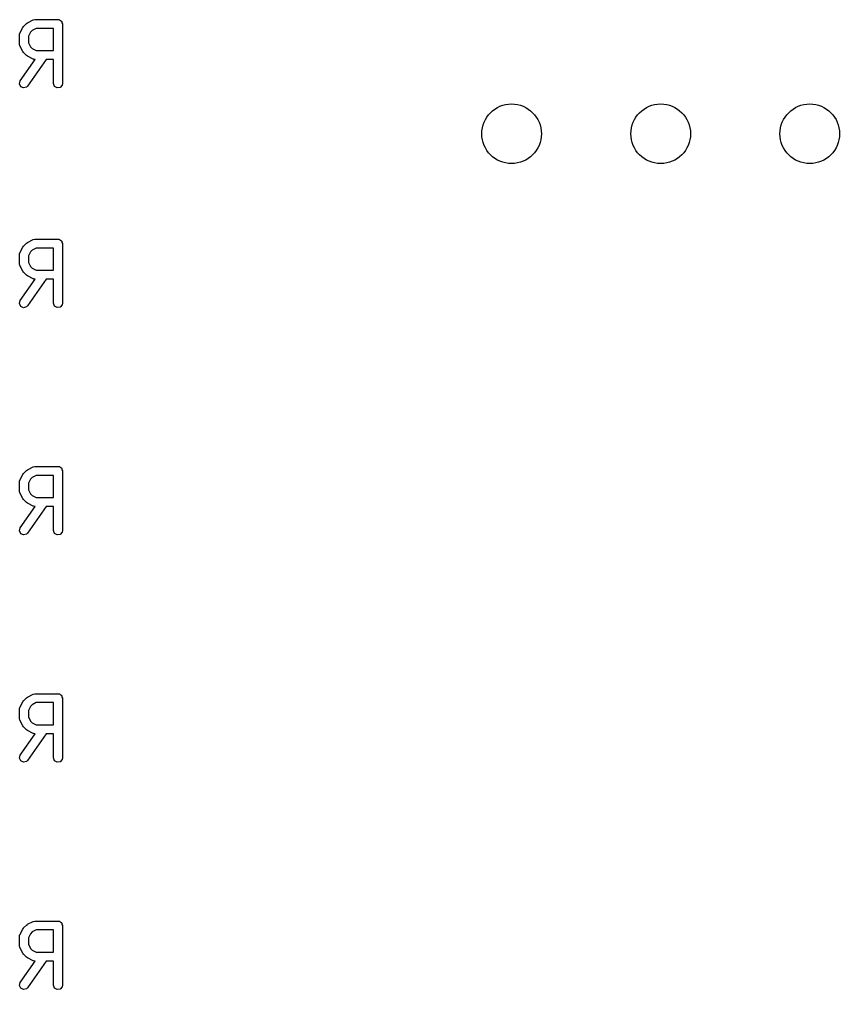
# Model space of a CAD drawing. Extents: x 88 to 206, y -135 to -60.
# Drawn here: x 183.26 to 197.02, y -98.02 to -81.76 of the extents above; entities that cross this region are included whole.
import ezdxf

# ---------------------------------------------------------------- set-up
doc = ezdxf.new("R2010")
doc.units = 0
doc.layers.add('BLACK', color=7, linetype='CONTINUOUS')

msp = doc.modelspace()

# ---------------------------------------------------------------- linework, layer by layer
at = {"layer": 'BLACK', "linetype": 'CONTINUOUS'}
for p, q in [((183.4, -81.8113), (183.496, -81.7637)), ((183.496, -81.7637), (183.521, -81.7563)), ((183.521, -81.7563), (183.525, -81.7573)), ((183.525, -81.7573), (183.529, -81.7558)), ((183.529, -81.7558), (183.91, -81.7558)), ((183.91, -81.7558), (183.92, -81.7575)), ((183.92, -81.7575), (183.923, -81.7569)), ((183.923, -81.7569), (183.926, -81.7586)), ((183.926, -81.7586), (183.936, -81.7603)), ((183.936, -81.7603), (183.951, -81.7728)), ((183.951, -81.7728), (183.968, -81.7826)), ((183.968, -81.7826), (183.97, -81.7889)), ((183.97, -81.7889), (183.975, -81.7933)), ((183.975, -81.7933), (183.978, -81.8125)), ((183.272, -81.9877), (183.319, -81.8925)), ((183.319, -81.8925), (183.333, -81.8745)), ((183.333, -81.873), (183.381, -81.8254)), ((183.333, -81.8745), (183.333, -81.873)), ((183.381, -81.8254), (183.399, -81.8125)), ((183.399, -81.8125), (183.4, -81.8113)), ((183.478, -81.94), (183.448, -81.9704)), ((183.547, -81.9058), (183.478, -81.94)), ((183.835, -81.9058), (183.547, -81.9058)), ((183.835, -82.2796), (183.835, -81.9058)), ((183.978, -81.8125), (183.985, -81.8308)), ((183.985, -81.8308), (183.985, -82.8308)), ((183.264, -82.0213), (183.268, -81.9956)), ((183.264, -82.1641), (183.264, -82.0213)), ((183.268, -81.9956), (183.271, -81.9922)), ((183.271, -81.9922), (183.272, -81.9877)), ((183.448, -81.9704), (183.414, -82.039)), ((183.414, -82.039), (183.414, -82.1464)), ((183.265, -82.1683), (183.264, -82.1641)), ((183.264, -82.1727), (183.265, -82.1683)), ((183.272, -82.1977), (183.264, -82.1727)), ((183.319, -82.2929), (183.272, -82.1977)), ((183.414, -82.1464), (183.448, -82.2149)), ((183.448, -82.2149), (183.478, -82.2453)), ((183.478, -82.2453), (183.547, -82.2796)), ((183.547, -82.2796), (183.835, -82.2796)), ((183.277, -82.7878), (183.528, -82.4294)), ((183.32, -82.294), (183.319, -82.2929)), ((183.333, -82.3124), (183.32, -82.294)), ((183.381, -82.36), (183.333, -82.3124)), ((183.382, -82.3607), (183.381, -82.36)), ((183.4, -82.3741), (183.382, -82.3607)), ((183.496, -82.4217), (183.4, -82.3741)), ((183.711, -82.4296), (183.4, -82.8738)), ((183.5, -82.4222), (183.496, -82.4217)), ((183.503, -82.4251), (183.5, -82.4222)), ((183.528, -82.4294), (183.503, -82.4251)), ((183.835, -82.4296), (183.711, -82.4296)), ((183.835, -82.8308), (183.835, -82.4296)), ((183.264, -82.8373), (183.277, -82.7878)), ((183.286, -82.8838), (183.264, -82.8373)), ((183.332, -82.9055), (183.286, -82.8838)), ((183.382, -82.8922), (183.332, -82.9055)), ((183.4, -82.8738), (183.382, -82.8922)), ((183.853, -82.879), (183.835, -82.8308)), ((183.897, -82.9046), (183.853, -82.879)), ((183.948, -82.8957), (183.897, -82.9046)), ((183.981, -82.8564), (183.948, -82.8957)), ((183.985, -82.8308), (183.981, -82.8564)), ((183.333, -85.555), (183.381, -85.5074)), ((183.381, -85.5074), (183.399, -85.4945)), ((183.399, -85.4945), (183.4, -85.4933)), ((183.4, -85.4933), (183.496, -85.4457)), ((183.496, -85.4457), (183.521, -85.4383)), ((183.521, -85.4383), (183.525, -85.4393)), ((183.525, -85.4393), (183.529, -85.4378)), ((183.529, -85.4378), (183.91, -85.4378)), ((183.91, -85.4378), (183.92, -85.4395)), ((183.92, -85.4395), (183.923, -85.4389)), ((183.923, -85.4389), (183.926, -85.4406)), ((183.926, -85.4406), (183.936, -85.4423)), ((183.936, -85.4423), (183.951, -85.4548)), ((183.951, -85.4548), (183.968, -85.4646)), ((183.968, -85.4646), (183.97, -85.4709)), ((183.97, -85.4709), (183.975, -85.4753)), ((183.975, -85.4753), (183.978, -85.4945)), ((183.978, -85.4945), (183.985, -85.5128)), ((183.985, -85.5128), (183.985, -86.5128)), ((183.264, -85.7033), (183.268, -85.6776)), ((183.268, -85.6776), (183.271, -85.6742)), ((183.271, -85.6742), (183.272, -85.6697)), ((183.272, -85.6697), (183.319, -85.5745)), ((183.319, -85.5745), (183.333, -85.5565)), ((183.333, -85.5565), (183.333, -85.555)), ((183.448, -85.6524), (183.414, -85.721)), ((183.478, -85.622), (183.448, -85.6524)), ((183.547, -85.5878), (183.478, -85.622)), ((183.835, -85.5878), (183.547, -85.5878)), ((183.835, -85.9616), (183.835, -85.5878)), ((183.264, -85.8461), (183.264, -85.7033)), ((183.265, -85.8503), (183.264, -85.8461)), ((183.264, -85.8547), (183.265, -85.8503)), ((183.272, -85.8797), (183.264, -85.8547)), ((183.414, -85.721), (183.414, -85.8284)), ((183.414, -85.8284), (183.448, -85.8969)), ((183.319, -85.9749), (183.272, -85.8797)), ((183.32, -85.976), (183.319, -85.9749)), ((183.333, -85.9944), (183.32, -85.976)), ((183.381, -86.042), (183.333, -85.9944)), ((183.448, -85.8969), (183.478, -85.9273)), ((183.478, -85.9273), (183.547, -85.9616)), ((183.547, -85.9616), (183.835, -85.9616)), ((183.277, -86.4698), (183.528, -86.1114)), ((183.382, -86.0427), (183.381, -86.042)), ((183.4, -86.0561), (183.382, -86.0427)), ((183.496, -86.1037), (183.4, -86.0561)), ((183.711, -86.1116), (183.4, -86.5558)), ((183.5, -86.1042), (183.496, -86.1037)), ((183.503, -86.1071), (183.5, -86.1042)), ((183.528, -86.1114), (183.503, -86.1071)), ((183.835, -86.1116), (183.711, -86.1116)), ((183.835, -86.5128), (183.835, -86.1116)), ((183.264, -86.5193), (183.277, -86.4698)), ((183.286, -86.5658), (183.264, -86.5193)), ((183.332, -86.5875), (183.286, -86.5658)), ((183.382, -86.5742), (183.332, -86.5875)), ((183.4, -86.5558), (183.382, -86.5742)), ((183.853, -86.561), (183.835, -86.5128)), ((183.897, -86.5866), (183.853, -86.561)), ((183.948, -86.5777), (183.897, -86.5866)), ((183.981, -86.5384), (183.948, -86.5777)), ((183.985, -86.5128), (183.981, -86.5384)), ((183.4, -89.3033), (183.496, -89.2557)), ((183.496, -89.2557), (183.521, -89.2483)), ((183.521, -89.2483), (183.525, -89.2493)), ((183.525, -89.2493), (183.529, -89.2478)), ((183.529, -89.2478), (183.91, -89.2478)), ((183.91, -89.2478), (183.92, -89.2495)), ((183.92, -89.2495), (183.923, -89.2489)), ((183.923, -89.2489), (183.926, -89.2506)), ((183.926, -89.2506), (183.936, -89.2523)), ((183.936, -89.2523), (183.951, -89.2648)), ((183.951, -89.2648), (183.968, -89.2746)), ((183.968, -89.2746), (183.97, -89.2809)), ((183.272, -89.4797), (183.319, -89.3845)), ((183.319, -89.3845), (183.333, -89.3665)), ((183.333, -89.365), (183.381, -89.3174)), ((183.333, -89.3665), (183.333, -89.365)), ((183.381, -89.3174), (183.399, -89.3045)), ((183.399, -89.3045), (183.4, -89.3033)), ((183.478, -89.432), (183.448, -89.4624)), ((183.547, -89.3978), (183.478, -89.432)), ((183.835, -89.3978), (183.547, -89.3978)), ((183.835, -89.7716), (183.835, -89.3978)), ((183.97, -89.2809), (183.975, -89.2853)), ((183.975, -89.2853), (183.978, -89.3045)), ((183.978, -89.3045), (183.985, -89.3228)), ((183.985, -89.3228), (183.985, -90.3228)), ((183.264, -89.5133), (183.268, -89.4876)), ((183.264, -89.6561), (183.264, -89.5133)), ((183.268, -89.4876), (183.271, -89.4842)), ((183.271, -89.4842), (183.272, -89.4797)), ((183.448, -89.4624), (183.414, -89.531)), ((183.414, -89.531), (183.414, -89.6384)), ((183.265, -89.6603), (183.264, -89.6561)), ((183.264, -89.6647), (183.265, -89.6603)), ((183.272, -89.6897), (183.264, -89.6647)), ((183.319, -89.7849), (183.272, -89.6897)), ((183.414, -89.6384), (183.448, -89.7069)), ((183.448, -89.7069), (183.478, -89.7373)), ((183.478, -89.7373), (183.547, -89.7716)), ((183.277, -90.2798), (183.528, -89.9214)), ((183.32, -89.786), (183.319, -89.7849)), ((183.333, -89.8044), (183.32, -89.786)), ((183.381, -89.852), (183.333, -89.8044)), ((183.382, -89.8527), (183.381, -89.852)), ((183.4, -89.8661), (183.382, -89.8527)), ((183.496, -89.9137), (183.4, -89.8661)), ((183.711, -89.9216), (183.4, -90.3658)), ((183.5, -89.9142), (183.496, -89.9137)), ((183.503, -89.9171), (183.5, -89.9142)), ((183.528, -89.9214), (183.503, -89.9171)), ((183.547, -89.7716), (183.835, -89.7716)), ((183.835, -89.9216), (183.711, -89.9216)), ((183.835, -90.3228), (183.835, -89.9216)), ((183.264, -90.3293), (183.277, -90.2798)), ((183.286, -90.3758), (183.264, -90.3293)), ((183.332, -90.3975), (183.286, -90.3758)), ((183.382, -90.3842), (183.332, -90.3975)), ((183.4, -90.3658), (183.382, -90.3842)), ((183.853, -90.371), (183.835, -90.3228)), ((183.897, -90.3966), (183.853, -90.371)), ((183.948, -90.3877), (183.897, -90.3966)), ((183.981, -90.3484), (183.948, -90.3877)), ((183.985, -90.3228), (183.981, -90.3484)), ((183.319, -93.1945), (183.333, -93.1765)), ((183.333, -93.175), (183.381, -93.1274)), ((183.333, -93.1765), (183.333, -93.175)), ((183.381, -93.1274), (183.399, -93.1145)), ((183.399, -93.1145), (183.4, -93.1133)), ((183.4, -93.1133), (183.496, -93.0657)), ((183.496, -93.0657), (183.521, -93.0583)), ((183.521, -93.0583), (183.525, -93.0593)), ((183.525, -93.0593), (183.529, -93.0578)), ((183.529, -93.0578), (183.91, -93.0578)), ((183.91, -93.0578), (183.92, -93.0595)), ((183.92, -93.0595), (183.923, -93.0589)), ((183.923, -93.0589), (183.926, -93.0606)), ((183.926, -93.0606), (183.936, -93.0623)), ((183.936, -93.0623), (183.951, -93.0748)), ((183.951, -93.0748), (183.968, -93.0846)), ((183.968, -93.0846), (183.97, -93.0909)), ((183.97, -93.0909), (183.975, -93.0953)), ((183.975, -93.0953), (183.978, -93.1145)), ((183.978, -93.1145), (183.985, -93.1328)), ((183.985, -93.1328), (183.985, -94.1328)), ((183.264, -93.3233), (183.268, -93.2976)), ((183.264, -93.4661), (183.264, -93.3233)), ((183.268, -93.2976), (183.271, -93.2942)), ((183.271, -93.2942), (183.272, -93.2897)), ((183.272, -93.2897), (183.319, -93.1945)), ((183.448, -93.2724), (183.414, -93.341)), ((183.414, -93.341), (183.414, -93.4484)), ((183.478, -93.242), (183.448, -93.2724)), ((183.547, -93.2078), (183.478, -93.242)), ((183.835, -93.2078), (183.547, -93.2078)), ((183.835, -93.5816), (183.835, -93.2078)), ((183.265, -93.4703), (183.264, -93.4661)), ((183.264, -93.4747), (183.265, -93.4703)), ((183.272, -93.4997), (183.264, -93.4747)), ((183.319, -93.5949), (183.272, -93.4997)), ((183.414, -93.4484), (183.448, -93.5169)), ((183.32, -93.596), (183.319, -93.5949)), ((183.333, -93.6144), (183.32, -93.596)), ((183.381, -93.662), (183.333, -93.6144)), ((183.382, -93.6627), (183.381, -93.662)), ((183.4, -93.6761), (183.382, -93.6627)), ((183.448, -93.5169), (183.478, -93.5473)), ((183.478, -93.5473), (183.547, -93.5816)), ((183.547, -93.5816), (183.835, -93.5816)), ((183.277, -94.0898), (183.528, -93.7314)), ((183.496, -93.7237), (183.4, -93.6761)), ((183.711, -93.7316), (183.4, -94.1758)), ((183.5, -93.7242), (183.496, -93.7237)), ((183.503, -93.7271), (183.5, -93.7242)), ((183.528, -93.7314), (183.503, -93.7271)), ((183.835, -93.7316), (183.711, -93.7316)), ((183.835, -94.1328), (183.835, -93.7316)), ((183.264, -94.1393), (183.277, -94.0898)), ((183.286, -94.1858), (183.264, -94.1393)), ((183.853, -94.181), (183.835, -94.1328)), ((183.985, -94.1328), (183.981, -94.1584)), ((183.332, -94.2075), (183.286, -94.1858)), ((183.382, -94.1942), (183.332, -94.2075)), ((183.4, -94.1758), (183.382, -94.1942)), ((183.897, -94.2066), (183.853, -94.181)), ((183.948, -94.1977), (183.897, -94.2066)), ((183.981, -94.1584), (183.948, -94.1977)), ((183.4, -96.9233), (183.496, -96.8757)), ((183.496, -96.8757), (183.521, -96.8683)), ((183.521, -96.8683), (183.525, -96.8693)), ((183.525, -96.8693), (183.529, -96.8678)), ((183.529, -96.8678), (183.91, -96.8678)), ((183.91, -96.8678), (183.92, -96.8695)), ((183.92, -96.8695), (183.923, -96.8689)), ((183.923, -96.8689), (183.926, -96.8706)), ((183.926, -96.8706), (183.936, -96.8723)), ((183.936, -96.8723), (183.951, -96.8848)), ((183.951, -96.8848), (183.968, -96.8946)), ((183.968, -96.8946), (183.97, -96.9009)), ((183.97, -96.9009), (183.975, -96.9053)), ((183.975, -96.9053), (183.978, -96.9245)), ((183.272, -97.0997), (183.319, -97.0045)), ((183.319, -97.0045), (183.333, -96.9865)), ((183.333, -96.985), (183.381, -96.9374)), ((183.333, -96.9865), (183.333, -96.985)), ((183.381, -96.9374), (183.399, -96.9245)), ((183.399, -96.9245), (183.4, -96.9233)), ((183.478, -97.052), (183.448, -97.0824)), ((183.547, -97.0178), (183.478, -97.052)), ((183.835, -97.0178), (183.547, -97.0178)), ((183.835, -97.3916), (183.835, -97.0178)), ((183.978, -96.9245), (183.985, -96.9428)), ((183.985, -96.9428), (183.985, -97.9428)), ((183.264, -97.1333), (183.268, -97.1076)), ((183.264, -97.2761), (183.264, -97.1333)), ((183.268, -97.1076), (183.271, -97.1042)), ((183.271, -97.1042), (183.272, -97.0997)), ((183.448, -97.0824), (183.414, -97.151)), ((183.414, -97.151), (183.414, -97.2584)), ((183.265, -97.2803), (183.264, -97.2761)), ((183.264, -97.2847), (183.265, -97.2803)), ((183.272, -97.3097), (183.264, -97.2847)), ((183.319, -97.4049), (183.272, -97.3097)), ((183.32, -97.406), (183.319, -97.4049)), ((183.333, -97.4244), (183.32, -97.406)), ((183.414, -97.2584), (183.448, -97.3269)), ((183.448, -97.3269), (183.478, -97.3573)), ((183.478, -97.3573), (183.547, -97.3916)), ((183.547, -97.3916), (183.835, -97.3916)), ((183.277, -97.8998), (183.528, -97.5414)), ((183.381, -97.472), (183.333, -97.4244)), ((183.382, -97.4727), (183.381, -97.472)), ((183.4, -97.4861), (183.382, -97.4727)), ((183.496, -97.5337), (183.4, -97.4861)), ((183.711, -97.5416), (183.4, -97.9858)), ((183.5, -97.5342), (183.496, -97.5337)), ((183.503, -97.5371), (183.5, -97.5342)), ((183.528, -97.5414), (183.503, -97.5371)), ((183.835, -97.5416), (183.711, -97.5416)), ((183.835, -97.9428), (183.835, -97.5416)), ((183.264, -97.9493), (183.277, -97.8998)), ((183.286, -97.9958), (183.264, -97.9493)), ((183.332, -98.0175), (183.286, -97.9958)), ((183.382, -98.0042), (183.332, -98.0175)), ((183.4, -97.9858), (183.382, -98.0042)), ((183.853, -97.991), (183.835, -97.9428)), ((183.897, -98.0166), (183.853, -97.991)), ((183.948, -98.0077), (183.897, -98.0166)), ((183.981, -97.9684), (183.948, -98.0077)), ((183.985, -97.9428), (183.981, -97.9684))]:
    msp.add_line(p, q, dxfattribs=at)
at = {"layer": 'BLACK'}
for centre in [(191.516, -83.6728), (194.016, -83.6728), (196.516, -83.6728)]:
    msp.add_circle(centre, 0.5, dxfattribs=at)

doc.saveas('drawing.dxf')
